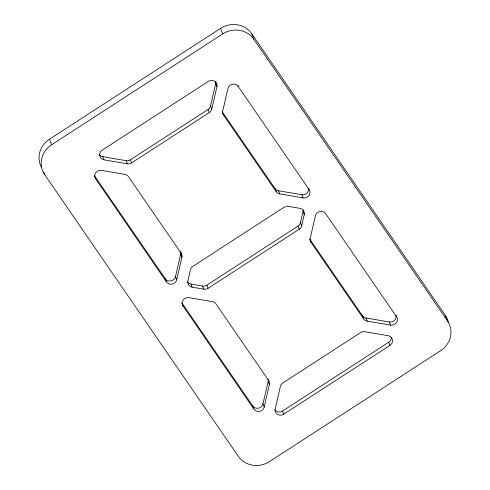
<?xml version="1.0" encoding="UTF-8"?>
<svg xmlns="http://www.w3.org/2000/svg" width="490" height="490" viewBox="0 0 490 490"><rect width="100%" height="100%" fill="white"/><g stroke="black" fill="none" stroke-linecap="round" stroke-linejoin="round"><path stroke-width="0.73" d="M99.201 154.381A5.678 5.323 -21.2 0 0 102.802 156.702L126.138 160.665A5.678 5.323 -21.2 0 0 130.383 159.777L208.06 109.454A5.678 5.323 -21.2 0 0 210.535 105.987L215.716 83.545A5.678 5.323 -21.2 0 0 215.79 81.579M216.935 86.681A5.678 5.323 -21.2 0 0 214.669 81.218A5.678 5.323 -21.2 0 0 208.409 81.346L102.22 150.148A5.678 5.323 -21.2 0 0 99.697 155.71A5.678 5.323 -21.2 0 0 104.021 159.838L127.357 163.801A5.678 5.323 -21.2 0 0 131.602 162.913L209.279 112.59A5.678 5.323 -21.2 0 0 211.754 109.123L216.935 86.681L215.716 83.545M180.443 251.407L181.171 253.287A5.678 5.323 -21.2 0 1 181.919 257.305L176.737 279.741A5.678 5.323 -21.2 0 1 172.217 284.053A5.678 5.323 -21.2 0 1 166.484 281.885L95.605 178.783L94.386 175.647L165.265 278.749A5.678 5.323 -21.2 0 0 170.998 280.917A5.678 5.323 -21.2 0 0 175.518 276.605L180.7 254.163A5.678 5.323 -21.2 0 0 180.792 252.301M187.413 281.848A5.678 5.323 -21.2 0 0 190.947 284.053L202.615 286.038A5.678 5.323 -21.2 0 0 206.86 285.149L297.981 226.117A5.678 5.323 -21.2 0 0 300.456 222.65L303.047 211.429A5.678 5.323 -21.2 0 0 303.175 210.026M304.259 214.565A5.678 5.323 -21.2 0 0 299.984 208.342L288.316 206.364A5.678 5.323 -21.2 0 0 284.071 207.252L192.95 266.284A5.678 5.323 -21.2 0 0 190.475 269.751L187.884 280.972A5.678 5.323 -21.2 0 0 192.166 287.195L203.834 289.174A5.678 5.323 -21.2 0 0 208.079 288.285L299.194 229.253A5.678 5.323 -21.2 0 0 301.668 225.786L304.259 214.565L303.047 211.429M181.864 302.887L252.742 405.99A5.678 5.323 -21.2 0 0 258.475 408.158A5.678 5.323 -21.2 0 0 262.995 403.846L268.177 381.41A5.678 5.323 -21.2 0 0 268.177 379.082M182.109 303.518L183.082 306.023L253.961 409.132A5.678 5.323 -21.2 0 0 259.688 411.294A5.678 5.323 -21.2 0 0 264.214 406.982L269.396 384.546A5.678 5.323 -21.2 0 0 268.649 380.534L268.159 379.278M41.57 167.574A22.718 21.291 -21.2 0 1 49.466 139.233L220.561 28.383A22.718 21.291 -21.2 0 1 251.676 33.669L445.3 315.309A22.718 21.291 -21.2 0 1 448.289 322.071M44.7 174.691A22.718 21.291 -21.2 0 1 51.609 144.771L222.711 33.92A22.718 21.291 -21.2 0 1 253.82 39.206L447.444 320.846A22.718 21.291 -21.2 0 1 440.535 350.767L269.439 461.617A22.718 21.291 -21.2 0 1 238.324 456.331L44.7 174.691L43.628 171.923M274.743 409.732A5.678 5.323 -21.2 0 0 282.522 411.049L388.711 342.253A5.678 5.323 -21.2 0 0 391.314 337.383M283.741 414.191L389.93 345.389A5.678 5.323 -21.2 0 0 392.453 339.827A5.678 5.323 -21.2 0 0 388.129 335.699L364.793 331.736A5.678 5.323 -21.2 0 0 360.542 332.624L282.871 382.947A5.678 5.323 -21.2 0 0 280.396 386.414L275.215 408.856A5.678 5.323 -21.2 0 0 277.481 414.32A5.678 5.323 -21.2 0 0 283.741 414.191L282.522 411.049M308.584 188.258L309.068 189.507A5.678 5.323 -21.2 0 1 308.927 195.479A5.678 5.323 -21.2 0 1 303.096 197.88L279.759 193.911A5.678 5.323 -21.2 0 1 276.225 191.706L223.501 115.003L222.282 111.867L275.013 188.564A5.678 5.323 -21.2 0 0 278.541 190.775L301.877 194.738A5.678 5.323 -21.2 0 0 308.682 188.521M309.76 239.108L362.484 315.811A5.678 5.323 -21.2 0 0 366.018 318.016L389.354 321.985A5.678 5.323 -21.2 0 0 396.073 315.303M309.999 239.739L310.972 242.25L363.702 318.947A5.678 5.323 -21.2 0 0 367.237 321.158L390.567 325.121A5.678 5.323 -21.2 0 0 396.404 322.72A5.678 5.323 -21.2 0 0 396.545 316.754L396.055 315.499M237.736 85.199L238.22 86.454L309.068 189.507M396.545 316.754L325.66 213.652A5.678 5.323 -21.2 0 0 319.933 211.484A5.678 5.323 -21.2 0 0 315.407 215.796L310.225 238.232A5.678 5.323 -21.2 0 0 310.972 242.25M181.171 253.287L128.441 176.59A5.678 5.323 -21.2 0 0 124.913 174.379L101.577 170.416A5.678 5.323 -21.2 0 0 95.74 172.817A5.678 5.323 -21.2 0 0 95.605 178.783M268.649 380.534L215.918 303.831A5.678 5.323 -21.2 0 0 212.391 301.62L189.054 297.657A5.678 5.323 -21.2 0 0 183.217 300.058A5.678 5.323 -21.2 0 0 183.082 306.023M445.3 315.309L447.444 320.846M389.354 321.985L390.567 325.121M388.711 342.253L389.93 345.389M366.018 318.016L367.237 321.158M362.484 315.811L363.702 318.947M251.676 33.669L253.82 39.206M301.877 194.738L303.096 197.88M300.456 222.65L301.668 225.786M297.981 226.117L299.194 229.253M220.561 28.383L222.711 33.92M278.541 190.775L279.759 193.911M275.013 188.564L276.225 191.706M210.535 105.987L211.754 109.123M208.06 109.454L209.279 112.59M268.177 381.41L269.396 384.546M262.995 403.846L264.214 406.982M206.86 285.149L208.079 288.285M252.742 405.99L253.961 409.132M202.615 286.038L203.834 289.174M180.7 254.163L181.919 257.305M190.947 284.053L192.166 287.195M130.383 159.777L131.602 162.913M175.518 276.605L176.737 279.741M126.138 160.665L127.357 163.801M165.265 278.749L166.484 281.885M102.802 156.702L104.021 159.838M49.466 139.233L51.609 144.771M223.501 115.003A5.678 5.323 -21.2 0 1 222.754 110.991L227.948 88.494A5.678 5.323 -21.2 0 1 232.517 84.231A5.678 5.323 -21.2 0 1 238.22 86.454"/></g></svg>
